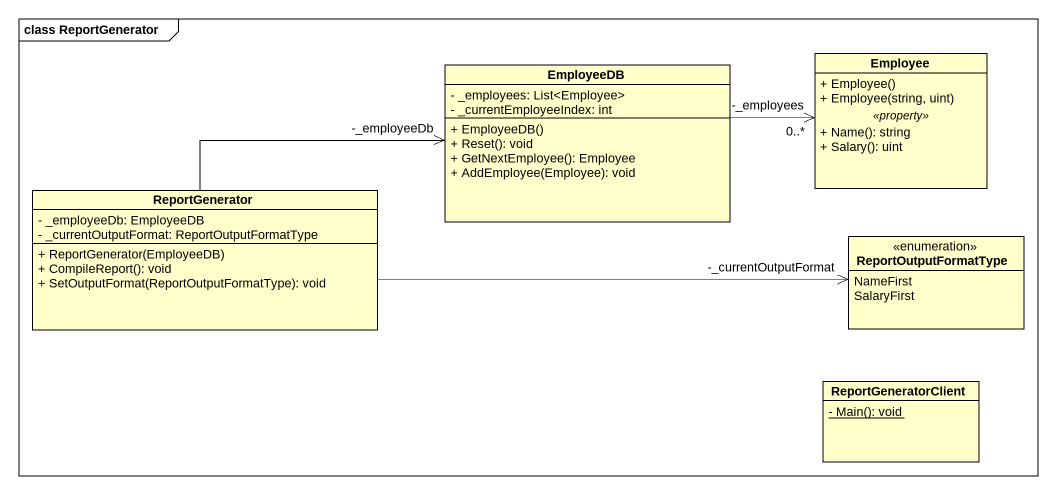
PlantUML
@startuml
mainframe class ReportGenerator
hide circle
hide empty members
skinparam classAttributeIconSize 0
class Employee {
  + Employee()
  + Employee(string, uint)
  .. <<property>> ..
  + Name(): string
  + Salary(): uint
}
class EmployeeDB {
  - _employees: List<Employee>
  - _currentEmployeeIndex: int
  + EmployeeDB()
  + Reset(): void
  + GetNextEmployee(): Employee
  + AddEmployee(Employee): void
}
class ReportGenerator {
  - _employeeDb: EmployeeDB
  - _currentOutputFormat: ReportOutputFormatType
  + ReportGenerator(EmployeeDB)
  + CompileReport(): void
  + SetOutputFormat(ReportOutputFormatType): void
}
enum ReportOutputFormatType {
  NameFirst
  SalaryFirst
}
class ReportGeneratorClient {
  {static} - Main(): void
}
EmployeeDB -right-> "-_employees\n0..*" Employee
ReportGenerator -right-> "-_employeeDb" EmployeeDB
ReportGenerator -right-> "-_currentOutputFormat" ReportOutputFormatType
@enduml
